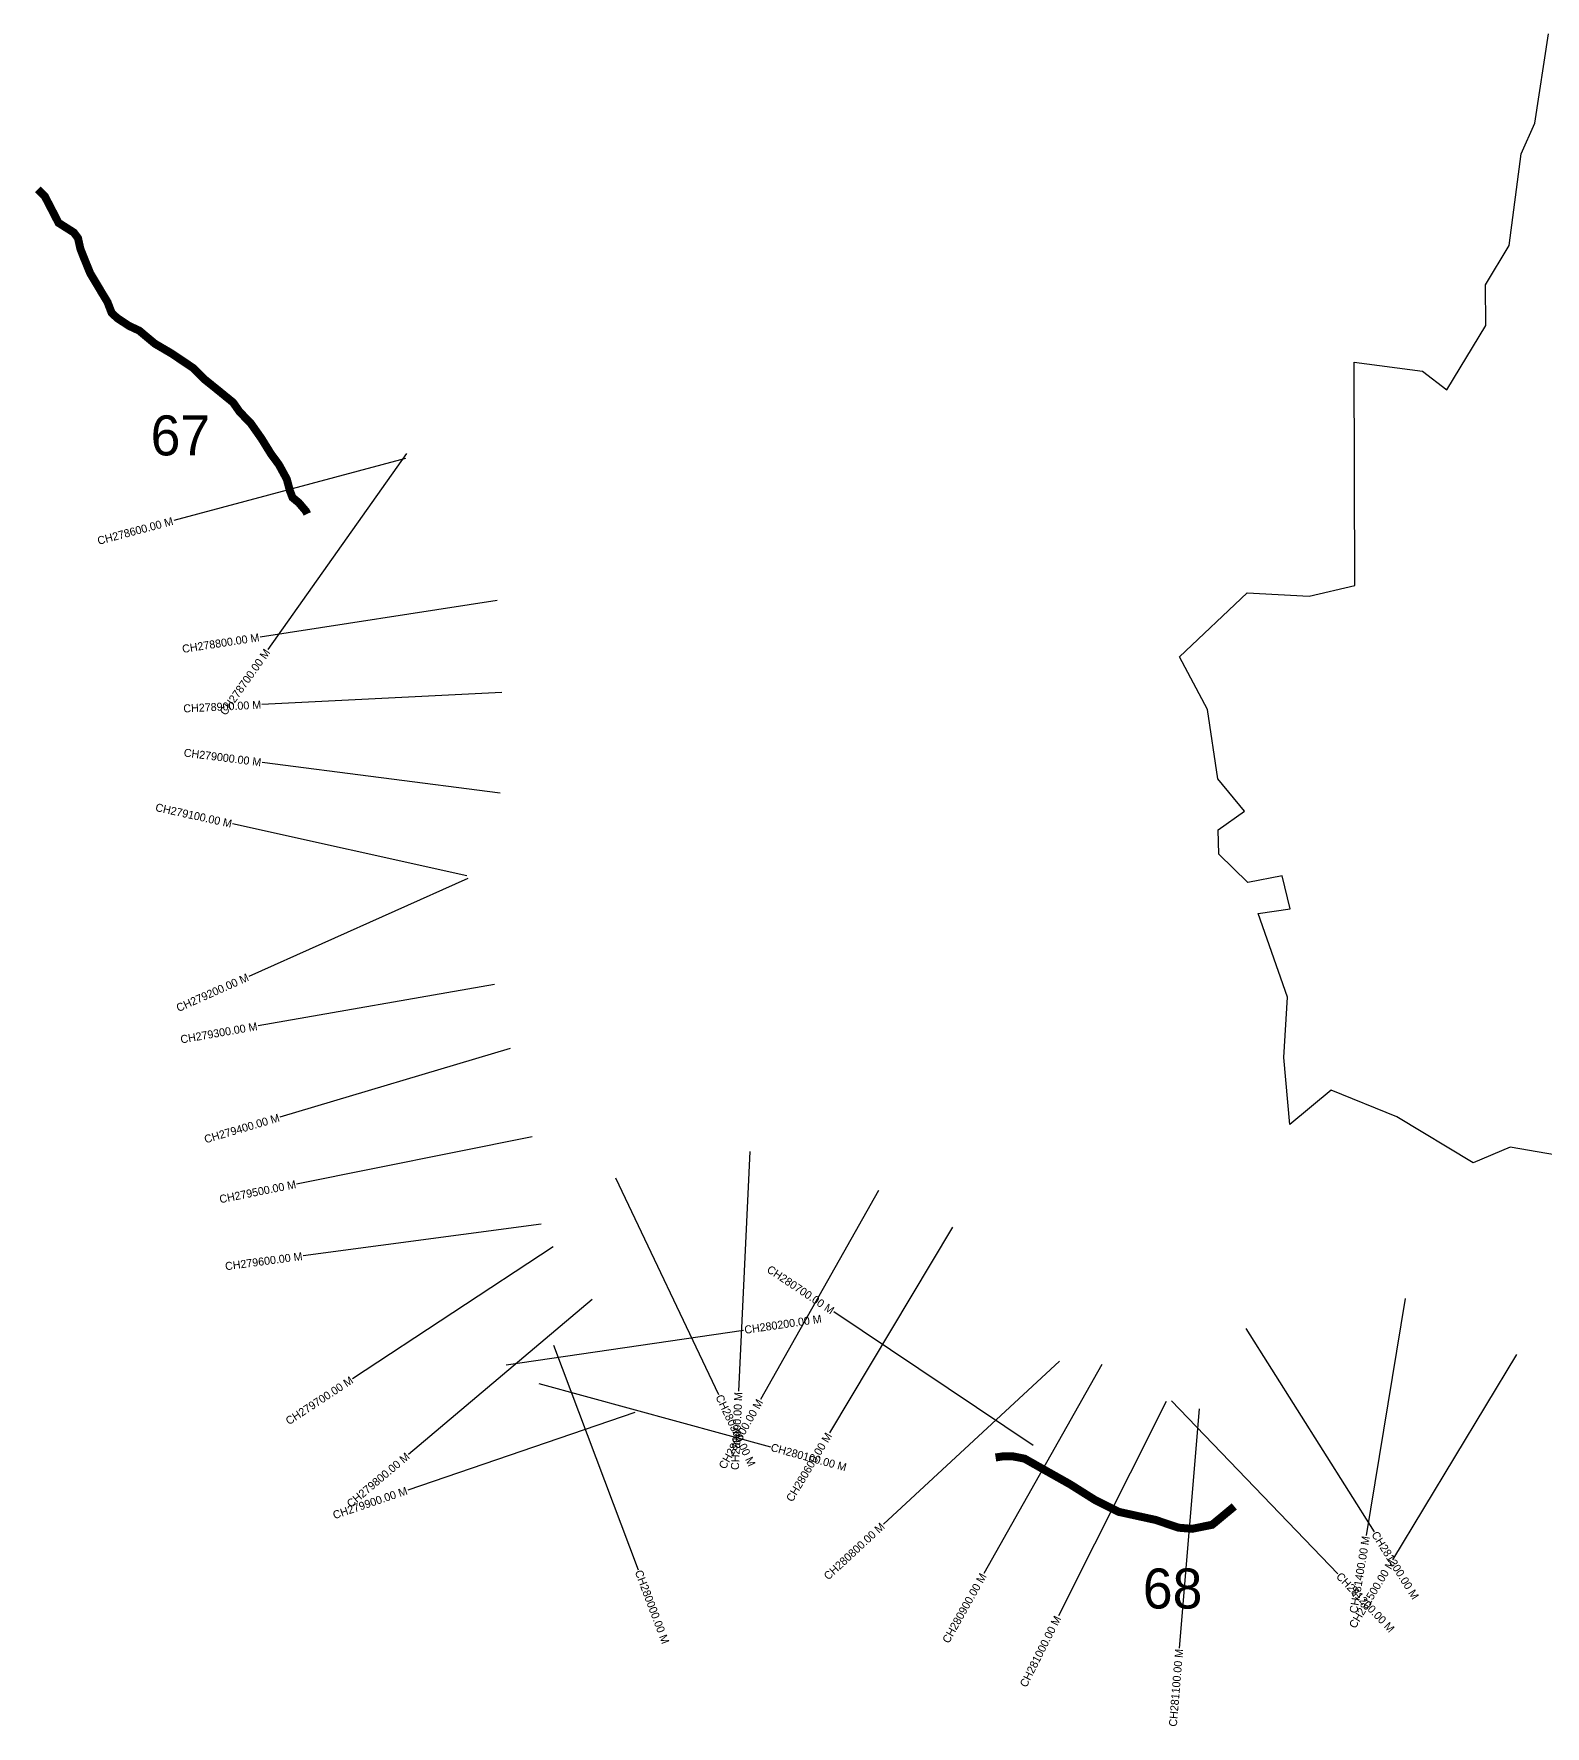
# Model space of a CAD drawing. Header units: feet. Extents: x 284844 to 291970, y 2024202 to 2027190.
# Drawn here: x 284844 to 286732, y 2024202 to 2026318 of the extents above; entities that cross this region are included whole.
import ezdxf
from ezdxf.enums import TextEntityAlignment as Align

# ---------------------------------------------------------------- set-up
doc = ezdxf.new("R2010")
doc.units = ezdxf.units.FT
doc.header["$MEASUREMENT"] = 0
for name, color, linetype in [('CS', 134, 'Continuous'), ('CSMark', 6, 'Continuous'), ('UNPROTECTED', 10, 'Continuous'), ('village', 7, 'Continuous')]:
    doc.layers.add(name, color=color, linetype=linetype)

msp = doc.modelspace()

# ---------------------------------------------------------------- linework, layer by layer
at = {"layer": 'CS'}
for p, q in [((285308.1, 2025786.7), (285018.3, 2025709.2)), ((285309.4, 2025792.9), (285136.1, 2025548)), ((285422.7, 2025609.2), (285126.2, 2025563.6)), ((285428.2, 2025494.2), (285128.6, 2025479.2)), ((285426.2, 2025368.6), (285128.7, 2025406.9)), ((285384.8, 2025265.2), (285091.9, 2025330)), ((285386, 2025261.8), (285112.1, 2025139.5)), ((285419.2, 2025129.5), (285123.7, 2025077.6)), ((285438.6, 2025049.2), (285151.1, 2024963.6)), ((285466.1, 2024938.9), (285171.9, 2024880)), ((285738.2, 2024920.6), (285724.1, 2024620.9)), ((285570.5, 2024887.9), (285699.2, 2024616.9)), ((285899, 2024872), (285751.5, 2024610.8)), ((285477.4, 2024830), (285180.1, 2024790.1)), ((285991.7, 2024826.2), (285837.7, 2024568.8)), ((285492.5, 2024801.5), (285241.8, 2024636.6)), ((285541.1, 2024735.5), (285311.8, 2024542)), ((286092.3, 2024553.1), (285843.1, 2024720.1)), ((286557.2, 2024736.8), (286508.4, 2024440.8)), ((285433.7, 2024653.8), (285730.5, 2024697.5)), ((286358.2, 2024699.2), (286518.3, 2024445.4)), ((285492.9, 2024678.7), (285598.7, 2024397.9)), ((286125.3, 2024658.5), (285905.2, 2024454.8)), ((286178, 2024654.6), (286030.8, 2024393.1)), ((286696.5, 2024667.1), (286541.4, 2024410.3)), ((285474.6, 2024630.7), (285764, 2024551.6)), ((285594.7, 2024594.2), (285310.8, 2024497.4)), ((286258.5, 2024608.3), (286123.8, 2024340.2)), ((286265.3, 2024609.1), (286473.1, 2024392.8)), ((286299.9, 2024598.8), (286275, 2024299.8))]:
    msp.add_line(p, q, dxfattribs=at)
at = {"layer": 'UNPROTECTED', "const_width": 10, "flags": 128}
for points in [[(284848.6, 2026123.3), (284857.4, 2026114.3), (284867.3, 2026095.2), (284874.4, 2026081.4), (284886.6, 2026073.7), (284893.5, 2026069.3), (284898.7, 2026062.4), (284901.8, 2026048.6), (284906.4, 2026037), (284910.9, 2026026), (284913.9, 2026018.5), (284921, 2026006.6), (284928.6, 2025993.9), (284935.6, 2025982.3), (284940.8, 2025968.8), (284947.8, 2025962.3), (284962.5, 2025952.6), (284975.2, 2025946.7), (284994.7, 2025930.4), (285015.7, 2025918.1), (285042.3, 2025900.2), (285056.2, 2025886.3), (285071, 2025874.4), (285092.6, 2025856.8), (285100.6, 2025845.3), (285114.7, 2025830.7), (285128, 2025811.8), (285139.8, 2025792.7), (285149.7, 2025779.3), (285159.6, 2025761.2), (285163.6, 2025746.3), (285166.8, 2025738), (285174.6, 2025731.6), (285183.6, 2025721), (285185.2, 2025717.6)], [(286045.4, 2024538.2), (286055.5, 2024539.7), (286066.3, 2024539.7), (286081.6, 2024536.7), (286105.5, 2024523.2), (286138.4, 2024504.7), (286169.7, 2024485), (286199.3, 2024470.2), (286245, 2024460.2), (286274.2, 2024450.4), (286290.9, 2024449), (286316.1, 2024454.1), (286343.7, 2024477)]]:
    msp.add_lwpolyline(points, dxfattribs=at)
at = {"layer": 'village', "color": 6}
msp.add_polyline3d([(286767.8, 2024912.2, 0), (286688.6, 2024925.9, 0), (286642.1, 2024906.4, 0), (286546.7, 2024964.1, 0), (286464.8, 2024997.1, 0), (286413, 2024954.3, 0), (286405.6, 2025038, 0), (286410.1, 2025113.6, 0), (286373.7, 2025218, 0), (286413.6, 2025224.1, 0), (286403.7, 2025265.3, 0), (286360.7, 2025256.8, 0), (286324.3, 2025292.3, 0), (286323.5, 2025322.5, 0), (286356.6, 2025346.2, 0), (286323, 2025386.5, 0), (286310.1, 2025473.3, 0), (286275.4, 2025539, 0), (286359.8, 2025618.8, 0), (286437.2, 2025614.9, 0), (286494.3, 2025628.2, 0), (286493.4, 2025907.4, 0), (286578.8, 2025895.9, 0), (286609.3, 2025872.6, 0), (286658, 2025953.3, 0), (286657.8, 2026003.9, 0), (286687.2, 2026053.2, 0), (286702.2, 2026167.5, 0), (286719.1, 2026206.2, 0), (286736.3, 2026317.6, 0)], dxfattribs=at)

# ---------------------------------------------------------------- texts
at = {"char_height": 50, "attachment_point": 1}
for s, heights, insert in [('67', [51.1], (284989.5, 2025840.7)), ('68', [0], (286229.4, 2024399.4))]:
    msp.add_mtext_dynamic_manual_height_columns(s, width=70.183, gutter_width=1, heights=heights, dxfattribs=dict(at, insert=insert))
at = {"layer": 'CSMark'}
for s, rotation, p in [('CH278600.00 M', 14.9839, (285017.3, 2025708.9)), ('CH278800.00 M', 8.7362, (285125.2, 2025563.5)), ('CH278700.00 M', 54.7195, (285135.5, 2025547.2)), ('CH278900.00 M', 2.8657, (285127.6, 2025479.2)), ('CH279000.00 M', 352.6705, (285127.7, 2025407)), ('CH279100.00 M', 347.5269, (285090.9, 2025330.2)), ('CH279200.00 M', 24.0554, (285111.2, 2025139.1)), ('CH279300.00 M', 9.9767, (285122.7, 2025077.4)), ('CH279400.00 M', 16.5748, (285150.1, 2024963.3)), ('CH279500.00 M', 11.3149, (285171, 2024879.9)), ('CH279600.00 M', 7.6398, (285179.1, 2024790)), ('CH280700.00 M', 326.1615, (285842.2, 2024720.7)), ('CH279700.00 M', 33.3281, (285241, 2024636.1)), ('CH280500.00 M', 60.5494, (285751, 2024609.9)), ('CH280400.00 M', 87.3091, (285724.1, 2024619.9)), ('CH280600.00 M', 59.1161, (285837.2, 2024567.9)), ('CH279800.00 M', 40.1538, (285311, 2024541.4)), ('CH279900.00 M', 18.8383, (285309.8, 2024497.1)), ('CH280800.00 M', 42.7826, (285904.4, 2024454.1)), ('CH281400.00 M', 80.6441, (286508.2, 2024439.8)), ('CH281500.00 M', 58.872, (286540.9, 2024409.5)), ('CH280900.00 M', 60.6293, (286030.3, 2024392.3)), ('CH281000.00 M', 63.3117, (286123.3, 2024339.3)), ('CH281100.00 M', 85.2377, (286274.9, 2024298.9))]:
    msp.add_text(s, height=10, rotation=rotation, dxfattribs=at).set_placement(p, align=Align.MIDDLE_RIGHT)
for s, rotation, p in [('CH280200.00 M', 8.366, (285731.5, 2024697.6)), ('CH280300.00 M', 295.3981, (285699.6, 2024616)), ('CH280100.00 M', 344.7087, (285764.9, 2024551.3)), ('CH281300.00 M', 302.2469, (286518.8, 2024444.6)), ('CH280000.00 M', 290.6432, (285599, 2024397)), ('CH281200.00 M', 313.8484, (286473.8, 2024392.1))]:
    msp.add_text(s, height=10, rotation=rotation, dxfattribs=at).set_placement(p, align=Align.MIDDLE_LEFT)

doc.saveas('drawing.dxf')
